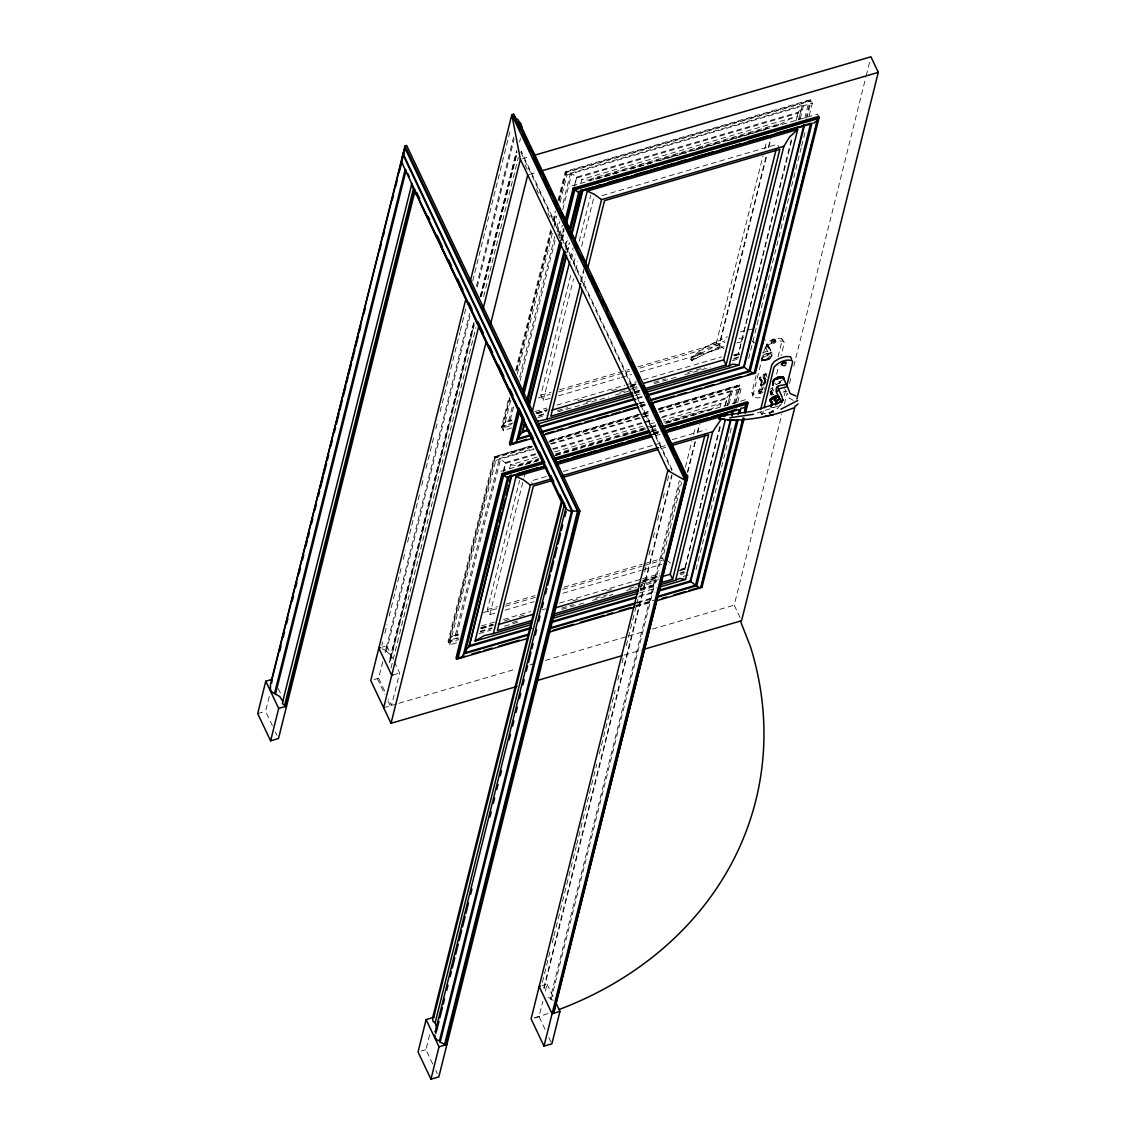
<?xml version="1.0" encoding="UTF-8"?>
<svg xmlns="http://www.w3.org/2000/svg" width="1136" height="1136" viewBox="0 0 1136 1136"><rect width="100%" height="100%" fill="white"/><g stroke="black" fill="none" stroke-linecap="round" stroke-linejoin="round"><path stroke-width="0.75" stroke-dasharray="5 3.75" d="M767.893 351.734L762.426 341.624M760.225 397.43A24.552 10.82 -25.4 0 1 758.337 397.87L754.105 397.628L752.955 395.3L764.429 349.32L768.476 344.819L774.511 341.908L775.419 339.905L773.687 338.982L771.813 339.479L770.733 342.149L771.94 342.859A24.566 10.82 -25.4 0 1 778.884 340.942L783.13 341.183L784.294 342.532L781.284 355.44M762.455 352.941L767.07 351.138L768.248 348.823L767.95 346.466L764.911 347.076M786.609 391.892L785.814 390.571M762.512 360.481L762.029 359.487L763.96 355.341L766.189 354.176L770.677 353.765L771.926 355.994C770.549 359.572 766.062 361.035 762.512 360.481L761.816 357.712L762.299 359.558L766.559 359.161L771.401 354.815M756.122 375.547L751.947 392.318L752.927 396.279M765.65 348.61L767.041 343.981L763.52 337.364M768.248 348.823L768.206 345.571L766.672 343.001M724.001 346.565L705.499 353.424L692.79 360.126L691.597 360.495L690.901 359.345L691.796 357.258L704.079 347.73L727.338 336.668M727.509 405.24L730.86 391.593L727.452 405.254M798.665 119.891L802.016 106.202L798.594 119.919M764.159 384.763L760.822 385.416L761.915 380.546L760.921 379.935A5.197 2.286 -25.4 0 1 759.913 379.523L759.814 377.777A5.197 2.286 -25.4 0 1 763.818 374.667L766.417 373.971A5.197 2.286 -25.4 0 1 766.956 373.914M761.617 379.978L760.822 385.416M762.625 388.768L760.396 384.138L761.532 379.353L759.785 378.998L759.459 377.393L765.692 373.488M762.455 414.512L763.293 411.133M272.413 725.705L265.583 711.292L269.843 694.238M381.866 645.276L382.733 641.84M384.863 633.249L387.007 624.658M389.151 616.053L393.013 600.589M393.439 598.871L401.15 567.943M403.294 559.352L405.438 550.761M407.583 542.17L419.567 494.046M421.712 485.455L423.856 476.864M426 468.273L433.711 437.346M435.855 428.755L437.999 420.164M440.143 411.573L459.853 332.521M460.279 330.803L466.271 306.748M472.704 280.975L510.405 129.745M384.706 691.029L378.643 678.206L382.889 661.152M385.019 652.632L386.723 645.816L382.051 647.179M474.081 322.283L389.321 662.274L391.011 657.673L390.5 654.847L385.587 650.474L469.566 313.678M476.424 286.187L514.125 134.971M386.254 651.865L469.935 316.277M477.219 287.025L514.125 139.018M389.762 659.263L473.655 322.78M480.074 297.036L516.468 151.116M480.514 296.539L516.894 150.577M391.011 657.673L474.152 324.186M481.011 296.681L517.008 152.281M519.592 141.972L520.444 138.521M390.486 660.783L474.067 325.535M481.352 296.311L516.937 153.616M391.011 668.053L475.899 327.608M483.609 296.652L518.343 157.379M394.306 661.819L399.616 673.037L391.537 705.442L388.512 699.038M456.544 642.862L449.771 644.836L448.109 641.343L494.103 456.899L531.336 445.994M511.683 428.002L503.22 430.487L501.558 426.98L508.829 397.827M515.673 370.393L551.145 228.08M552.863 221.222L555.433 210.941M557.989 200.646L565.259 171.493L810.65 99.684L812.297 103.191L808.889 116.909M509.808 397.288L502.112 428.144L510.575 425.673M516.653 369.853L551.272 230.963M553.843 220.682L555.547 213.824M558.969 200.106L565.813 172.672L811.203 100.848L807.355 116.284M458.106 637.722L449.615 640.207L495.481 456.388L531.108 445.951M513.245 422.876L503.063 425.844L509.908 398.395M516.752 370.932L551.414 231.929M553.985 221.634L555.689 214.761M559.111 201.029L566.381 171.863L567.716 170.968L570.528 173.197L562.405 205.758M449.771 644.836L495.765 460.392L494.103 456.899M503.22 430.487L510.916 399.616M517.32 373.9L552.38 233.292M554.098 226.433L556.654 216.152M560.076 202.435L566.921 175.001L565.259 171.493M449.615 640.207L451.631 636.572L455.124 636.061L499.371 458.589L495.481 456.388M503.063 425.844L505.08 422.223L508.559 421.697L512.407 406.276M519.677 377.138L554.709 236.6M556.853 228.038L558.983 219.461M513.614 406.759L510.192 420.476L513.06 420.732M520.018 381.043L555.078 240.449M557.208 231.872L559.778 221.591M562.774 209.592L571.749 173.581L576.605 177.131L798.111 112.308L801.661 107.835M559.679 235.621L562.249 225.326M560.786 237.949L562.931 229.373M503.319 471.071L505.449 462.522L535.894 453.619M560.786 240.605L563.783 228.592M574.475 185.708L576.605 177.131L574.844 186.489M560.914 240.832L563.91 228.833M503.688 471.852L505.818 463.303L500.593 458.987L456.743 634.825L458.064 635.223M561.582 239.668L563.726 231.091M562.462 239.526L564.592 230.935M509.723 468.259L510.575 464.837L537.726 456.885M565.018 246.512L567.162 237.907M580.879 182.882L581.746 179.445L792.147 117.86L791.295 121.296M565.33 245.93L567.034 239.071M565.685 249.764L567.929 240.562M566.679 253.058L569.25 242.763M567.475 252.121L569.619 243.53M570.542 258.17L573.126 247.861M571.493 259.292L573.637 250.715M494.898 613.142L489.801 614.647L487.401 609.592L519.592 480.514M550.051 398.296L543.249 400.284L540.85 395.229L571.564 272.029M573.694 263.467L575.838 254.918M579.246 241.23L590.763 195.023M489.801 614.647L523.696 478.682M524.122 476.964L525.414 471.795M543.249 400.284L573.538 278.789M575.668 270.24L577.798 261.678M581.646 246.285L594.014 196.656M580.837 281.132L583.819 269.147M581.021 281.998L583.577 271.717M583.222 286.187L585.352 277.624M432.759 1064.077L425.929 1049.664L430.189 1032.61M542.383 982.257L550.094 951.343M552.224 942.766L553.516 937.612M553.942 935.894L557.79 920.444M558.23 918.726L562.079 903.276M562.505 901.558L566.353 886.108M566.779 884.39L576.208 846.618M576.634 844.9L580.482 829.45M580.908 827.732L584.77 812.283M585.196 810.564L589.044 795.115M589.47 793.397L593.319 777.947M593.759 776.229L596.755 764.201M599.311 753.906L603.173 738.457M603.599 736.739L607.448 721.289M607.874 719.571L611.736 704.107M612.162 702.403L615.158 690.376M617.728 680.081L619.432 673.208M622.003 662.913L623.721 656.04M626.291 645.745L630.139 630.281M630.565 628.577L634.413 613.113M634.854 611.395L637.85 599.382M640.406 589.087L642.124 582.214M644.694 571.919L646.412 565.046M648.968 554.737L650.687 547.879M653.257 537.569L655.401 528.993M657.531 520.402L660.527 508.388M663.097 498.093L664.816 491.221M667.386 480.911L669.09 474.053M543.803 987.851L671.561 475.459M544.03 988.732L672.114 474.976M545.053 1029.386L538.989 1016.578L542.809 1001.228M545.365 991.004L547.069 984.174L542.128 985.622M553.331 1000.234L551.074 999.666L550.349 998.146L679.371 480.67M551.074 999.666L680.336 481.195M664.475 562.079L662.686 558.287L681.557 482.559M685.42 467.081L691.852 441.265M693.571 434.378L695.289 427.491M640.235 371.898L718.52 348.993L716.12 343.938L763.051 155.703M764.755 148.859L766.473 142.014M687.394 472.178L695.062 441.435M697.192 432.901L699.322 424.367M639.809 368.121L719.131 344.904L766.189 156.186M768.319 147.609L770.464 139.032M687.82 472.136L695.544 441.151M697.689 432.546L699.833 423.941M718.52 348.993L766.729 155.632M768.859 147.069L770.989 138.521M720.139 406.688L720.991 403.252L663.296 420.135M719.713 426.753L684.724 569.335L720.934 424.111M724.825 406.248L726.955 397.699L730.505 393.241M791.267 139.756L738.173 354.986L792.062 138.819M795.981 120.885L798.111 112.308L796.776 119.947M725.62 405.311L726.955 397.699L661.01 416.997M729.085 404.018L733.004 388.441L736.398 385.885L737.988 386.212L733.728 403.308M800.227 118.684L804.16 103.049L807.554 100.479L809.144 100.82L804.87 117.974M734.807 403.862L739.493 385.076L658.255 408.846M805.935 118.542L810.65 99.684M736.213 401.619L740.033 386.24L658.809 410.025M696.013 569.619L699.847 554.24M700.273 552.536L704.107 537.158M704.519 535.454L721.133 468.856M721.559 467.137L725.393 451.773M725.819 450.069L729.653 434.69M730.079 432.986L731.783 426.156M737.733 402.243L741.141 388.583L739.493 385.076M748.61 358.664L765.707 290.078M766.133 288.374L769.981 272.938M770.407 271.22L801.192 147.765M801.618 146.047L805.467 130.626M778.046 356.775L782.25 339.92L781.625 338.571L776.754 338.13L766.53 342.248M776.612 374.17L778.742 365.65M740.104 617.601L734.211 605.161L781.781 414.342M784.351 404.033L786.921 393.723M789.492 383.4L791.21 376.527M793.78 366.218L865.788 77.433M866.214 75.714L870.062 60.236M784.28 395.64L785.544 390.599M770.066 395.3L771.273 390.628L774.255 388.114M764.599 383.386L765.423 380.304M765.366 378.217L764.003 383.23L760.396 384.138M764.812 384.067L766.175 379.268M768.206 345.571L771.969 352.529L771.983 355.213L770.265 357.982L764.287 360.126L760.836 360.14M692.79 360.126L693.414 358.337L691.796 357.258M765.295 381.1L763.477 377.408A3.294 1.448 -25.4 0 1 763.96 375.292L763.605 374.482L765.55 373.914L763.676 378.004L765.082 381.156M762.142 391.395A2.769 1.221 -25.4 0 1 760.041 392.303L758.706 392.247L758.607 391.082L762.654 389.265M772.792 389.492L770.222 392.914M780.162 405.055L777.606 408.463L772.565 411.417A24.552 10.82 -25.4 0 1 765.707 413.433L761.475 413.192L760.296 411.843M761.915 380.546L760.041 379.978L760.353 377.834L766.09 374.568M690.844 359.004L691.597 360.495L702.517 351.478L696.865 354.418M691.029 357.982L693.926 355.852M769.171 413.362L772.21 411.559L773.886 411.956M766.559 359.161L765.508 360.112L762.299 359.558M779.921 405.438L781.682 403.876M782.065 380.091L779.623 382.094L779.85 381.284L774.695 383.585M772.75 387.646L770.577 389.165M762.327 355.511L769.001 352.472L771.969 352.529M792.147 117.86L779.892 124.42L589.314 180.198L581.746 179.445M720.991 403.252L711.846 408.747L664.489 422.762M763.861 384.209L761.915 385.033A1.96 0.866 -25.4 0 1 760.907 385.047L760.609 384.834M763.69 357.13L769.555 354.602L771.926 355.994M691.597 360.495L719.386 346.991M778.117 383.528L780.489 382.307M692.463 357.513L720.309 343.739L724.953 342.476M589.314 180.198L591.6 178.65L773.886 125.315L779.892 124.42M510.575 464.837L518.158 465.59L520.444 464.056L539.004 458.617M704.079 347.73L718.605 340.843M385.587 650.474L382.051 648.699M764.287 360.126L770.265 357.982M714.161 345.06L724.953 340.8M783.016 392.105L785.785 391.096M778.288 406.035L757.258 412.964M780.347 382.96L775.86 384.579L779.424 383.996M740.402 331.911L743.697 330.775M762.938 392.587L755.838 394.334L752.529 393.936L751.947 392.318M522.077 158.898L528.879 156.896M529.447 174.447L536.263 172.459M566.381 171.863L809.144 100.82M570.528 173.197L803.635 104.966M566.921 175.001L812.297 103.191M576.974 177.912L798.48 113.089M572.075 185.892L817.466 114.083L818.573 116.412M596.301 179.119L618.424 172.658M630.338 169.165L652.462 162.689M659.263 160.701L686.499 152.735M693.301 150.733L720.536 142.767M727.338 140.779L768.177 128.822M602.165 195.577L777.436 144.272L779.239 148.063M540.85 395.229L551.059 392.232M559.565 389.747L629.344 369.328M637.85 366.843L716.12 343.938M538.535 397.756L550.349 394.291M558.784 391.821L629.671 371.074M558.557 395.797L619.816 377.876M621.52 377.379L631.73 374.383M534.871 411.559L546.757 408.08M556.938 405.098L624.814 385.232M626.504 384.735L636.685 381.753M643.473 379.765L721.53 356.931M506.983 421.371L512.095 419.866M535.922 412.893L547.438 409.571M577.912 400.653L585.296 398.438M611.779 390.741L619.347 388.484M630.409 385.289L637.182 383.315M733.43 355.099L740.459 353.083M536.59 413.092L546.728 410.124M631.275 385.374L638.049 383.4M734.424 355.199L739.792 354.389L734.708 355.866M508.559 421.697L511.967 420.703M537.484 413.234L546.004 410.749M631.076 385.842L637.878 383.854M734.878 355.469L741.68 353.481M536.746 413.802L547.098 410.905M629.813 386.567L638.404 384.181M630.082 387.262L636.898 385.274M538.705 415.421L547.197 412.936M632.085 388.086L637.168 386.609M733.927 358.28L739.025 356.789M501.558 426.98L511.711 424.012M538.791 416.088L545.564 414.1M557.407 410.636L567.56 407.668M586.176 402.215L596.329 399.247M620.015 392.318L626.788 390.33M628.478 389.833L636.941 387.362M653.867 382.406L665.71 378.941M687.72 372.509L704.632 367.553M733.402 359.132L738.485 357.641M537.655 417.75L546.118 415.279M557.961 411.8L608.726 396.947M615.499 394.973L630.721 390.514M632.425 390.017L639.185 388.029M654.421 383.57L676.417 377.138M684.88 374.667L710.27 367.226M732.266 360.794L739.039 358.82M634.186 391.821L639.284 390.33M635.223 391.849L640.292 390.372M634.385 392.744L641.187 390.756M634.57 393.567L639.625 392.076M635.436 395.413L642.223 393.425M637.182 397.827L642.252 396.336M637.552 398.608L642.621 397.117M638.688 403.237L645.461 401.264M639.554 403.734L644.666 402.243M639.795 405.566L646.569 403.592M640.562 405.978L645.646 404.487M640.363 406.83L647.151 404.856M549.781 440.498L641.4 413.689L549.952 440.555M643.09 413.192L649.877 411.204L643.019 413.305M658.355 408.719L736.398 385.885M495.225 457.254L532.571 446.32M549.554 441.364L649.707 412.041M658.198 409.556L737.988 386.212M531.889 447.158L494.657 458.064L448.663 642.507L458.816 639.54M548.816 442.216L641.883 414.967M643.572 414.47L650.346 412.496M499.371 458.589L533.395 448.621M550.42 443.651L650.8 414.271M659.32 411.772L732.479 390.358M495.765 460.392L534.687 449.004M551.386 444.119L651.453 414.825M659.746 412.396L741.141 388.583M552.806 448.663L652.561 419.468M505.818 463.303L536.263 454.4M553.161 449.444L642.777 423.217M644.481 422.72L652.93 420.249M661.379 417.778L727.324 398.48M554.695 451.915L642.933 426.099M649.721 424.111L654.819 422.62M555.887 453.676L645.333 427.491M647.023 427.008L655.472 424.537M663.907 422.067L702.73 410.707L708.736 409.826M518.158 465.59L538.578 459.611M555.589 454.641L644.069 428.741M650.871 426.753L655.983 425.262M500.919 471.284L538.152 460.392M555.078 455.437L614.306 438.098M615.996 437.601L648.159 428.201M649.849 427.704L656.608 425.716M665.071 423.245L746.309 399.474M525.144 464.525L538.762 460.534M555.774 455.55L581.305 448.081M588.107 446.093L610.231 439.618M622.145 436.139L644.268 429.664M651.07 427.661L656.182 426.17M666.392 423.188L697.021 414.228M650.956 430.033L657.716 428.059M651.51 431.197L658.269 429.223M651.397 431.921L658.184 429.933M653.47 432.731L658.582 431.226M653.385 433.398L660.328 431.495M652.476 434.151L660.982 431.666M653.754 434.179L660.513 432.205M652.987 434.747L660.825 432.504M655.259 435.784L660.343 434.293M546.317 476.481L531.009 480.968L532.798 484.76M563.342 471.497L663.736 442.117M672.242 439.632L706.28 429.664M660.357 447.016L665.412 445.539M661.024 448.663L666.136 447.172M487.401 609.592L497.611 606.596M506.116 604.111L535.056 595.647M563.981 587.17L642.252 564.265M643.956 563.768L662.686 558.287M483.396 612.602L496.901 608.655M505.35 606.184L535.723 597.295M562.732 589.385L642.053 566.168M643.743 565.685L662.316 560.247M505.108 610.16L534.048 601.697M562.973 593.233L641.258 570.315M642.948 569.818L661.677 564.336M481.437 625.908L495.012 621.946M503.489 619.461L530.64 611.509M559.494 603.074L640.945 579.232M642.635 578.735L659.604 573.765M453.534 635.72L460.35 633.732M480.769 627.754L492.697 624.26M504.611 620.767L511.427 618.779M519.393 616.493L526.167 614.519M542.071 609.819L545.479 608.811M572.714 600.845L579.53 598.857M606.766 590.876L613.582 588.888M642.522 580.411L659.547 575.427M681.685 568.951L685.32 567.929M481.451 627.938L493.294 624.473M643.771 580.439L658.994 575.98M680.975 569.548L685.477 568.852M455.124 636.061L458.518 635.052M480.642 628.591L492.555 625.098M643.998 580.78L659.306 576.293M679.726 570.329L686.527 568.327M481.607 628.662L493.45 625.183M642.451 581.717L659.363 576.761M679.569 570.726L686.343 568.738M641.3 582.697L658.326 577.727M480.173 631.261L492.058 627.782M641.442 584.074L658.426 579.104M680.492 572.643L683.886 571.649M448.109 641.343L458.262 638.375M480.272 631.928L492.115 628.464M512.421 622.514L519.195 620.54M561.496 608.158L573.339 604.693M595.349 598.246L607.192 594.781M629.188 588.349L635.961 586.361M637.651 585.864L657.957 579.928M679.967 573.495L685.036 572.004M479.122 633.59L490.979 630.125M504.512 626.163L519.748 621.704M562.05 609.322L585.75 602.392M592.509 600.404L612.815 594.469M626.362 590.507L636.515 587.539M638.205 587.042L656.821 581.589M680.507 574.66L683.9 573.666M640.292 588.76L655.614 584.273M641.002 588.874L656.239 584.415M683.318 576.492L690.077 574.518M640.491 589.669L655.799 585.196M640.193 590.635L655.387 586.19M639.682 592.893L656.651 587.923M639.525 595.86L654.748 591.402M638.205 597.124L655.117 592.183M257.702 713.607L265.583 711.292M374.042 679.555L378.643 678.206M637.708 602.236L653.157 597.721M637.154 603.159L652.476 598.672M393.042 674.954L399.616 673.037M635.422 605.573L654.038 600.12M636.345 605.928L651.624 601.455M635.975 606.738L651.397 602.321M383.656 707.742L397.273 703.766M398.977 703.269L516.383 668.905M530.001 664.915L535.113 663.424M545.323 660.428L627.001 636.529M628.705 636.032L644.013 631.545M652.518 629.06L734.211 605.161M624.161 655.074L641.173 650.09M421.002 1051.112L425.929 1049.664M534.261 1017.97L538.989 1016.578M739.039 338.684L746.977 336.554M736.895 342.887L742.049 341.652M773.73 407.469L771.458 407.497M765.849 353.878L771.628 352.6L771.983 355.213M747.005 330.136L751.961 329.17M772.523 411.828L771.472 412.027A2.073 0.909 -25.4 0 0 769.654 413.263M762 359.643L765.593 360.609M775.419 339.905L773.275 339.976A2.67 1.179 -25.4 0 0 770.733 342.149M548.234 997.621L550.349 998.146M769.342 359.118L768.589 358.806L771.032 356.803L771.514 355L769.924 354.12L767.34 355.043M762.597 388.91L759.26 389.123L758.379 391.636M793.382 400.44L789.151 397.998L787.248 393.425M723.959 348.738L719.131 344.904M668.252 561.397L670.51 563.087M781.625 338.571L783.911 341.751M752.543 341.411L754.276 343.1L752.856 341.581M775.093 340.473L771.458 341.538A2.073 0.909 -25.4 0 0 771.798 342.504L772.75 342.447A2.073 0.909 -25.4 0 0 775.093 340.473L775.618 341.567A2.073 0.909 -25.4 0 1 773.02 343.597A2.073 0.909 -25.4 0 1 772.523 342.078A2.073 0.909 -25.4 0 1 775.618 341.567M762.497 389.705A2.073 0.909 -25.4 0 0 761.986 389.605L760.935 389.804A2.073 0.909 -25.4 0 0 759.118 391.04L759.459 392.005A2.073 0.909 -25.4 0 0 762.157 391.068L762.512 390.713A2.073 0.909 -25.4 0 0 759.998 391.721A2.073 0.909 -25.4 0 0 759.87 393.084A2.073 0.909 -25.4 0 0 762.355 392.403M760.694 412.624L761.873 414.952M770.052 392.062L771.628 395.172M768.788 346.821L771.628 352.6M765.55 373.914L767.041 377.053M772.182 387.916L773.673 391.054M763.605 374.482L765.437 378.43M770.989 390.046L773.218 394.746M763.477 377.408L765.707 382.108M770.109 391.395L771.6 394.533M763.051 376.868L765.281 381.568M761.532 379.353L763.747 384.039M772.778 411.104A2.073 0.909 -25.4 0 1 770.18 413.135A2.073 0.909 -25.4 0 1 769.683 411.615A2.073 0.909 -25.4 0 1 772.778 411.104L773.289 412.198M758.962 391.664L759.487 392.758M672.214 469.935L521.154 151.159L521.978 153.303M520.813 152.096L671.66 470.418M525.073 164.876L527.345 169.69M536.448 188.888L538.72 193.702M547.822 212.901L550.108 217.7M557.691 233.718L559.963 238.517M386.723 645.816L393.553 660.229M547.069 984.174L553.899 998.587M548.858 1037.395L551.883 1043.814M377.322 678.604L384.919 694.607M387.958 701.011L390.23 705.825M278.221 688.501L281.259 694.905M275.452 732.109L276.971 735.319M435.798 1070.481L437.317 1073.69M771.273 390.628L773.488 395.314M759.785 378.998L764.613 389.293M771.401 342.319L771.827 343.257M770.705 391.877L772.054 395.058M759.757 379.168L760.041 379.978M784.834 388.64L784.976 389.605M766.772 344.18L766.857 346.196M761.986 358.309L762.029 359.487M547.907 1013.553A383.528 323.831 14 0 1 534.488 1017.884"/><path stroke-width="1.5" d="M795.938 396.038L790.102 393.454L786.609 384.38L779.367 385.601L777.393 386.51L776.172 388.981L776.286 392.005L781.767 402.598L781.88 401.335M791.636 359.075L790.5 356.747L786.254 356.505A24.566 10.82 -25.4 0 0 779.41 358.507L774.369 361.461L771.798 364.883L760.765 409.159M720.068 417.679L720.678 415.875L719.301 419.269L719.031 418.488M570.826 229.202L580.894 190.181M529.561 633.888L465.22 652.717L466.399 649.409L469.125 646.611L531.676 628.307M530.526 434.889L518.669 438.368C519.152 433.001 524.718 430.927 529.333 430.274M770.819 406.532L771.557 403.28M771.074 406.816L772.139 402.201L770.719 401.505M771.841 405.893L772.594 402.712L770.861 402.357L770.52 400.752L774.127 397.742L778.827 396.904L779.651 398.736L776.442 401.576L775.533 404.927M764.116 407.753L774.014 367.212C778.231 362.341 785.572 358.735 792.048 360.566L792.687 361.958L786.794 385.544M434.009 1017.26L426.128 1019.574L418.048 1051.979L430.942 1079.2L438.837 1076.885L579.9 511.086L406.66 145.493L404.998 145.976L272.001 679.385L265.781 681.202L257.702 713.607L270.609 740.828L278.49 738.528L415.208 190.166L413.902 190.55L285.264 706.507L284.653 705.2L413.49 188.42L411.573 185.608L411.53 183.251M284.653 705.2L282.424 703.638L282.807 701.31L279.655 696.467L272.413 692.378L270.439 689.978L270.51 684.142L404.856 147.907L577.557 511.186L579.9 511.086M279.754 651.127L281.046 645.972M283.191 637.367L284.483 632.198M286.627 623.593L287.905 618.438M292.208 601.228L293.486 596.059M295.63 587.454L296.922 582.285M299.066 573.694L300.358 568.525M302.503 559.92L303.781 554.751M305.939 546.146L307.217 540.992M308.083 537.541L309.361 532.386M311.505 523.781L312.798 518.612M314.942 510.007L316.234 504.853M318.378 496.247L319.67 491.079M320.522 487.642L323.093 477.319M323.959 473.868L326.529 463.545M327.381 460.108L328.673 454.94M330.817 446.334L332.11 441.166M334.254 432.56L335.546 427.406M336.398 423.955L338.968 413.632M339.834 410.195L342.405 399.872M343.257 396.421L345.841 386.098M346.693 382.662L347.985 377.493M348.837 374.056L351.422 363.733M352.274 360.282L354.844 349.959M355.71 346.523L358.28 336.185M359.146 332.749L360.85 325.862M363.861 313.82L365.153 308.651M379.736 250.147L381.029 244.978M383.173 236.373L384.451 231.204M392.176 200.234L393.468 195.065M395.612 186.46L396.904 181.306M399.048 172.7L400.326 167.532M402.485 158.926L402.897 153.175L572.544 511.172L440.157 1042.138L443.693 1043.899L444.73 1043.899L577.557 511.186L569.207 510.788L565.898 508.914L403.564 166.353L402.016 162.278L401.917 157.776L403.337 155.49L571.649 510.675L439.49 1040.732L440.157 1042.138M400.184 168.369L401.477 163.215M403.621 154.624L404.899 149.469M274.685 692.946L405.225 169.335M275.395 694.465L406.134 170.102M270.609 740.828L278.689 708.424L265.781 681.202M282.807 701.31L411.843 183.762M465.916 298.825L370.748 680.521L391.025 723.305L516.951 686.456M470.205 281.614L511.825 114.722L513.486 114.225L686.74 479.818L553.743 1013.227M383.656 707.742L478.81 326.131M483.07 309.02L520.373 159.395L511.825 114.722L685.065 480.315L544.002 1046.114L551.883 1043.814L559.963 1011.409L556.171 1003.4M391.025 723.305L486.18 341.695M490.454 324.498L527.743 174.944M542.639 461.727L502.027 473.613L456.033 658.071L456.587 659.235L527.672 638.432M518.456 407.696L509.482 443.707L510.036 444.872L532.031 438.439M522.745 390.557L559.934 241.372M565.487 219.092L573.183 188.221L818.573 116.412L819.127 117.576L755.426 373.062L652.192 403.266M456.587 659.235L502.581 474.777L502.027 473.613M510.036 444.872L518.584 410.579M523.284 391.721L560.488 242.55M566.04 220.256L573.737 189.385L573.183 188.221M503.702 475.146L506.514 477.361L507.849 476.481L463.602 653.953L461.585 657.574L458.092 658.099L503.702 475.146L542.752 463.715M522.177 419.028L516.525 441.506L513.117 444.077L511.541 443.736L519.663 411.133M523.952 393.979L561.596 242.948M566.736 222.358L574.859 189.755L817.622 118.712L754.034 373.574L750.158 371.373L812.112 122.858M526.437 401.888L564.052 251.07M569.605 228.79L579.005 191.089L577.67 191.97L574.859 189.755M465.22 652.717L509.07 476.864L544.627 466.47M518.669 438.368L522.943 421.215M527.644 402.357L565.259 251.482M543.846 466.342L511.725 475.743L469.125 646.611L498.576 526.224M499.428 522.816L501.984 512.563M502.836 509.141L505.392 498.889M506.244 495.466L508.8 485.228M509.652 481.806L511.356 474.976M524.704 423.671L522.56 432.248L523.909 424.608M528.609 405.737L565.827 256.48M571.82 232.468L582.512 189.57M528.978 406.518L566.623 255.543M572.189 233.249L582.882 190.351L804.387 125.528L744.066 367.425L649.38 395.143M531.08 624.672L475.089 641.059L516.113 476.495L546.657 467.563M532.386 411.218L569.69 261.607M575.256 239.256L587.269 191.104L797.685 129.532L738.94 365.125L647.307 391.934M475.089 641.059L484.234 635.564L493.351 633.604L530.398 485.058L552.337 478.625M537.669 421.2L546.799 419.255L580.595 283.716M585.722 263.14L601.555 199.652L783.84 146.317L789.52 137.087L797.685 129.532M582.37 289.609L550.804 416.23L632.482 392.332M587.923 267.358L604.551 200.632L779.836 149.327L726.074 364.94L646.1 388.342M433.753 1017.231L561.738 503.873M435.983 1033.334L435.273 1031.829L436.806 1028.108L435.159 1022.826L564.209 505.279M435.273 1031.829L565.998 507.465M436.409 1031.616L438.979 1021.321M439.831 1017.884L442.401 1007.589M443.267 1004.153L444.545 998.998M446.689 990.422L447.967 985.267M450.112 976.69L451.39 971.536M452.256 968.099L454.812 957.804M455.678 954.368L458.248 944.073M459.1 940.636L461.67 930.327M462.522 926.905L465.093 916.596M465.945 913.159L468.515 902.864M470.659 894.288L471.937 889.133M489.914 817.025L491.206 811.885M493.336 803.294L494.629 798.139M496.759 789.563L498.051 784.408M500.195 775.831L501.473 770.677M509.184 739.777L510.462 734.623M512.606 726.046L513.884 720.891M516.028 712.3L517.306 707.16M519.45 698.569L520.728 693.429M522.872 684.838L524.165 679.683M526.295 671.106L527.587 665.952M528.439 662.515L531.009 652.22M531.861 648.784L533.153 643.643M535.283 635.052L536.575 629.898M538.705 621.321L539.998 616.166M542.142 607.59L543.42 602.435M545.564 593.858L546.842 588.704M547.694 585.267L550.264 574.972M551.13 571.536L553.701 561.227M554.553 557.804L557.123 547.495M557.975 544.059L560.545 533.764M561.397 530.327L562.689 525.187M564.819 516.596L566.111 511.441M430.942 1079.2L439.021 1046.796L426.128 1019.574M556.228 1000.12L557.52 994.966M559.665 986.36L560.943 981.206M565.231 964.024L566.523 958.869M568.653 950.278L569.945 945.124M572.09 936.533L573.368 931.378M575.512 922.787L576.804 917.632M578.948 909.041L581.518 898.732M582.37 895.296L584.941 884.987M585.793 881.55L607.646 793.908M608.513 790.471L611.083 780.162M611.935 776.726L613.213 771.571M614.079 768.135L620.071 744.066M620.938 740.629L623.508 730.32M624.36 726.884L626.93 716.575M627.782 713.138L629.074 707.984M631.218 699.393L632.496 694.238M634.641 685.647L635.933 680.492M638.063 671.901L639.355 666.747M640.207 663.31L642.777 653.001M643.643 649.565L644.921 644.396M647.066 635.805L648.358 630.65M650.488 622.059L651.78 616.905M653.924 608.314L655.202 603.159M657.346 594.568L658.639 589.414M660.783 580.823L662.061 575.668M666.349 558.486L667.627 553.331M669.771 544.74L671.064 539.586M673.208 530.981L674.486 525.826M676.63 517.235L677.908 512.08M683.489 489.744L686.059 479.435L676.19 458.617M660.726 582.782L672.626 579.289L670.24 574.234L704.987 434.832M726.074 364.94L723.675 359.885L776.158 149.412M672.626 579.289L708.679 434.719L671.234 445.681M660.442 584.699L675.636 580.255L712.684 431.708L720.863 419.709M646.384 390.102L729.085 365.906L783.84 146.317M660.044 586.929L685.491 579.474L725.237 420.064M656.551 596.727L695.488 585.324L690.262 581.007L730.306 420.391M731.584 415.265L732.862 410.139M650.729 399.716L748.936 370.975L743.697 366.658L804.018 124.747M731.101 419.468L690.631 581.788L658.497 591.189M731.953 416.046L733.231 410.92L665.597 430.714M695.488 585.324L736.781 419.724M738.059 414.597L739.337 409.485L666.534 430.785M748.936 370.975L810.493 124.094L580.226 191.473M743.058 417.778L700.855 587.056L699.52 587.951L696.709 585.722L737.988 420.206M739.678 413.376L740.956 408.25L744.449 407.739L746.466 404.104L663.282 428.442M744.336 412.652L746.466 404.104M707.387 562.334L701.423 586.247L701.977 587.411L656.281 600.788M709.517 553.8L710.795 548.674M712.925 540.14L714.203 535.013M716.333 526.479L717.611 521.353M719.741 512.819L721.005 507.693M723.135 499.144L724.413 494.032M726.543 485.484L727.821 480.372M729.951 471.823L731.229 466.697M733.359 458.163L734.637 453.037M738.045 439.376L740.601 429.124M741.453 425.716L742.731 420.59M744.861 412.056L746.139 406.929M756.15 366.743L758.72 356.463M759.572 353.026L760.85 347.886M762.994 339.309L764.272 334.169M766.417 325.592L767.695 320.451M769.839 311.875L771.117 306.734M773.247 298.157L774.539 293.017M775.391 289.595L777.961 279.3M778.813 275.878L781.369 265.583M782.235 262.16L783.513 257.006M785.643 248.443L786.936 243.289M789.066 234.726L790.358 229.571M792.488 221.009L793.78 215.854M795.91 207.292L797.188 202.137M798.054 198.715L808.733 155.845M809.585 152.423L812.155 142.128M815.151 130.129L816.429 124.988M817.281 121.552L818.573 116.412M701.977 587.411L744.137 418.346M745.415 413.22L747.971 402.968L747.417 401.803L662.799 426.568M795.157 405.836L741.581 620.71L642.877 649.593M796.861 398.963L878.298 72.363L870.929 56.8L535.695 154.908M775.533 404.061L776.186 400.383M817.622 118.712L817.111 120.629L813.703 123.199M773.886 379.893L772.778 385.331L773.886 379.893L783.187 377.01L783.897 377.706L783.584 379.708L783.187 377.01L777.422 378.316M785.984 363.279L785.984 362.199L783.84 362.27A2.67 1.179 -25.4 0 0 781.284 364.429L782.505 365.139M769.768 400.284L770.364 398.949M719.329 417.679L720.153 415.932L752.33 411.317L781.497 401.832L783.343 399.943M777.606 391.352L778.813 388.924L786.907 386.652M781.525 402.045L782.69 399.758L781.966 396.705L777.393 386.51M779.367 398.324L778.827 399.091M773.02 382.903L772.537 381.653C774.283 378.515 778.231 376.087 781.866 377.124L782.434 378.16M272.044 680.606L271.717 683.063M553.715 1011.991L687.621 477.489L517.973 119.507L516.255 118.882L513.486 114.225M782.69 399.758L776.584 404.175M796.222 405.808L797.983 403.749M729.085 365.906L732.933 364.06L738.94 365.125M675.636 580.255L679.484 578.423L685.491 579.474M663.992 428.996L686.726 476.992L687.805 476.083L686.868 474.933M785.672 364.983L783.797 365.906M724.583 416.429L726.529 414.924L665.44 432.802M771.628 397.742L776.087 395.683M777.18 400.468L776.357 400.965M780.886 409.244L797.742 400.497M734.822 409.855L736.469 409.216M793.524 407.938C772.849 416.273 750.342 420.363 728.077 420.277M543.065 170.471L878.298 72.363M573.737 189.385L819.127 117.576M580.709 190.592L592.609 187.099M596.017 186.105L601.129 184.614M607.93 182.612L619.844 179.133M623.238 178.139L628.35 176.648M635.152 174.646L647.066 171.167M650.474 170.173L658.979 167.674M662.373 166.68L674.287 163.201M677.695 162.207L686.201 159.707M693.003 157.719L713.422 151.741M720.238 149.753L740.658 143.775M747.46 141.787L767.879 135.809M774.681 133.821L798.509 126.849M801.902 125.855L810.422 123.355M551.812 410.181L628.378 387.774M643.7 383.286L723.675 359.885M546.799 419.255L632.88 394.064M538.705 423.714L633.732 395.91M522.191 431.481L527.274 429.99M539.103 426.525L633.789 398.821M647.321 394.859L743.697 366.658M539.472 427.306L635.848 399.105M540.679 431.921L637.182 403.678M517.036 439.589L530.654 435.599M542.568 432.12L637.85 404.231M651.468 400.255L750.158 371.373M511.541 443.736L526.82 439.263M545.493 433.81L553.985 431.325M557.378 430.331L562.462 428.84M569.264 426.852L581.135 423.373M584.529 422.379L593.02 419.894M596.414 418.9L608.3 415.421M611.693 414.427L620.185 411.942M623.579 410.948L635.464 407.469M654.137 402.002L674.514 396.052M677.908 395.058L686.385 392.573M693.187 390.585L701.665 388.1M705.058 387.106L713.55 384.621M720.338 382.633L740.715 376.669M747.502 374.681L752.6 373.19M543.888 434.974L638.659 407.228M554.496 458.262L649.252 430.53M502.581 474.777L543.193 462.892M555.035 459.427L649.806 431.694M663.353 427.732L747.971 402.968M554.638 460.236L649.707 432.418M518.059 473.485L538.478 467.521M555.49 462.537L569.108 458.546M572.501 457.552L584.415 454.073M587.823 453.079L596.329 450.58M599.723 449.586L623.55 442.614M626.958 441.62L650.772 434.648M667.798 429.664L678.007 426.682M681.401 425.688L708.637 417.721M712.031 416.727L735.858 409.755M555.689 462.877L652.064 434.676M556.47 462.991L651.297 435.244M556.839 464.581L651.865 436.778M562.462 475.672L658.667 447.513M672.171 443.565L712.684 431.708M552.124 480.542L533.395 486.023L497.355 630.594L531.392 620.625M562.334 477.56L657.63 449.671M669.132 470.148L667.826 470.531L531.094 1018.893L544.002 1046.114M380.503 647.634L378.828 648.116L391.735 675.338L393.042 674.954M498.363 624.53L534.105 614.079M554.524 608.101L639.611 583.194M663.424 576.222L670.24 574.234M553.516 614.15L638.602 589.257M493.351 633.604L532.173 622.244M552.423 616.323L638.503 591.132M553.147 618.211L637.978 593.375M468.756 645.83L531.307 627.526M551.599 621.591L636.146 596.84M659.817 589.911L690.262 581.007M551.968 622.358L636.515 597.621M549.881 627.938L636.231 602.676M463.602 653.953L528.254 635.024M548.674 629.046L635.45 603.656M657.574 597.181L696.709 585.722M278.689 708.424L286.57 706.123M458.092 658.099L464.88 656.111M471.667 654.123L480.159 651.638M483.553 650.644L492.044 648.159M498.832 646.171L519.209 640.207M553.161 630.281L573.524 624.317M580.326 622.329L604.082 615.371M607.476 614.377L612.574 612.886M619.361 610.898L631.247 607.419M661.805 598.487L666.903 596.996M673.691 595.008L685.576 591.529M688.97 590.535L697.447 588.05M549.668 631.985L634.286 607.235M536.888 680.62L622.457 655.571M540.48 986.105L539.174 986.488L552.082 1013.71L559.963 1011.409M439.021 1046.796L446.917 1044.495M773.417 414.697L764.429 416.372M780.446 377.89L774.198 379.31M753.424 414.313L729.639 417.807M780.957 377.408L777.848 377.223M509.737 475.572L511.725 475.743M564.635 503.56L561.61 502.637M724.172 418.886L719.344 419.056L735.191 420.419M772.139 402.201L771.458 402.144A5.183 2.286 -25.4 0 1 770.435 401.746M720.153 415.932L722.51 416.188M435.159 1022.826L432.93 1021.264L432.702 1017.643L561.34 501.7L413.49 188.42L416.529 194.824M439.49 1040.732L437.218 1040.164L435.258 1037.764L434.747 1034.939M587.269 191.104L594.256 194.242L601.555 199.652M516.113 476.495L523.1 479.633L530.398 485.058M686.726 476.992L687.621 477.489L686.513 478.171L686.74 479.818L685.065 480.315L667.826 470.531L520.373 159.395M786.155 384.295L783.187 377.01M770.435 401.746L770.336 399.986A5.183 2.286 -25.4 0 1 774.34 396.89L776.939 396.18A5.183 2.286 -25.4 0 1 778.756 396.308M754.872 371.898L755.426 373.062M528.268 142.611L518.414 121.808L520.515 123.071L522.063 127.147M529.788 145.806L537.371 161.809M538.89 165.004L548.745 185.807M550.264 189.002L557.847 205.005M559.366 208.2L569.221 229.003M570.726 232.198L578.309 248.202M582.101 256.196L587.411 267.4M591.203 275.395L598.786 291.398M602.577 299.393L607.888 310.597M611.679 318.591L619.262 334.595M623.039 342.603L628.35 353.793M632.141 361.802L639.724 377.791M643.516 385.8L648.826 396.989M652.618 404.998L660.201 420.987M513.827 116L520.657 130.413M522.943 135.212L530.526 151.23M533.565 157.634L541.148 173.638M543.42 178.437L551.003 194.455M554.041 200.859L561.624 216.862M563.91 221.676L571.493 237.68M574.532 244.084L582.115 260.087M584.387 264.901L593.489 284.114M595.008 287.309L603.358 304.917M606.397 311.321L613.98 327.338M616.252 332.138L623.849 348.156M626.873 354.56L645.092 392.985M646.597 396.18L654.194 412.198M655.713 415.393L665.568 436.21M667.088 439.405L674.67 455.422M407.654 173.297L409.159 176.506M416.742 192.495L419.766 198.885M428.102 216.465L429.621 219.674M437.204 235.663L442.5 246.853M448.564 259.647L451.588 266.037M457.652 278.831L462.963 290.021M469.026 302.815L472.051 309.205M478.114 321.999L483.411 333.189M489.474 345.983L492.513 352.373M498.576 365.167L503.873 376.357M509.936 389.151L512.961 395.541M519.024 408.335L524.335 419.525M530.398 432.319L533.423 438.723M539.486 451.503L544.783 462.707M550.846 475.487L553.885 481.891M559.949 494.685L565.245 505.875M420.32 202.833L427.903 218.836M429.422 222.031L437.005 238.049M440.796 246.043L448.393 262.061M449.899 265.256L457.496 281.259M459.015 284.469L468.87 305.272M470.389 308.481L477.972 324.484M479.491 327.679L489.346 348.496M490.866 351.691L498.448 367.695M499.968 370.904L518.939 410.92M520.444 414.115L538.649 452.54M546.246 468.543L549.27 474.947M557.62 492.555L560.659 498.96M444.73 1043.899L445.241 1044.978L578.238 511.569L404.998 145.976L405.325 147.751M740.431 621.051L750.456 646.64A383.528 323.831 14 0 1 559.466 1009.379M785.601 363.094A2.073 0.909 -25.4 0 0 785.629 362.696L781.994 363.776A2.073 0.909 -25.4 0 0 782.335 364.741M778.558 399.361A5.183 2.286 -25.4 0 1 777.549 400.213M775.448 399.318L775.576 400.497L774.567 400.795A3.294 1.448 -25.4 0 1 775.036 398.693L774.695 397.884L776.641 397.316L775.448 399.318"/></g></svg>
